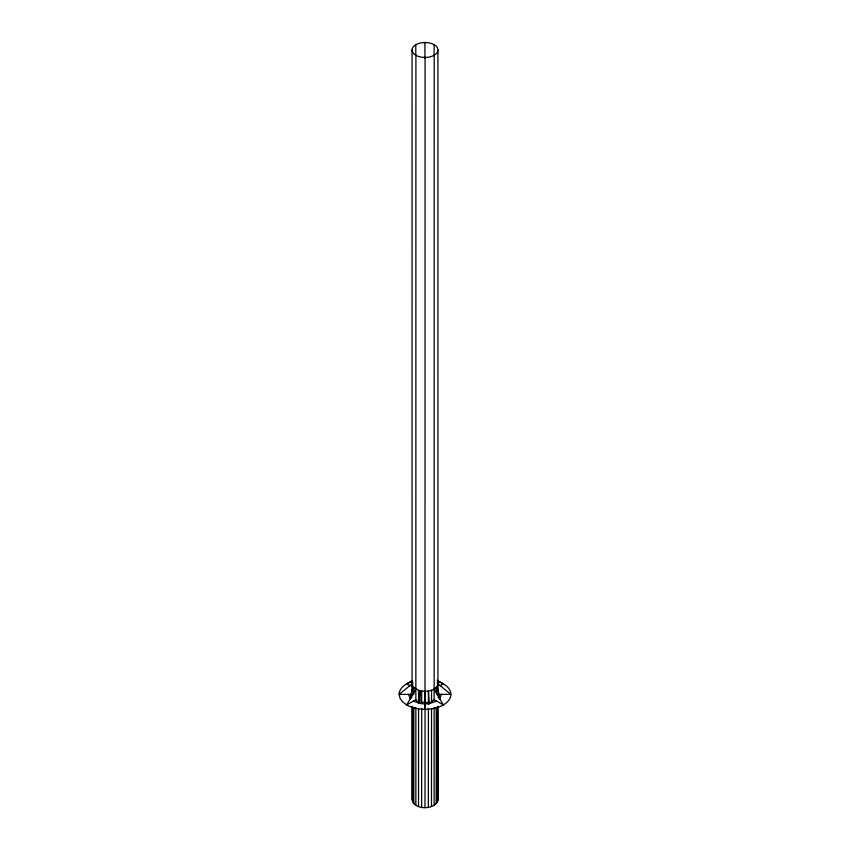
<?xml version="1.0" encoding="UTF-8"?>
<svg xmlns="http://www.w3.org/2000/svg" width="850" height="850" viewBox="0 0 850 850"><rect width="100%" height="100%" fill="white"/><g stroke="black" fill="none" stroke-linecap="round" stroke-linejoin="round"><path stroke-width="1.27" d="M412.059 691.762L412.059 50.012M412.505 801.964L412.516 706.924L412.505 798.097C411.421 810.252 435.317 810.857 437.941 800.031L437.941 706.276M412.526 691.082L412.484 681.934L412.484 684.569M413.164 694.599L413.164 686.683L409.838 698.009L412.048 697.489M413.791 803.76L413.822 707.402M413.833 694.195L413.833 687.597L412.526 685.801M418.529 806.501L418.582 708.794M418.593 703.513L418.593 690.317L413.833 687.597M421.653 807.245L421.717 708.22M421.717 702.929L421.728 691.05L418.593 690.317M428.347 807.245L428.411 708.199M428.411 704.236L428.421 691.029C432.799 690.476 439.471 687.236 437.474 681.849L437.474 684.484M431.471 806.501L431.524 708.762M431.534 702.153L431.534 690.274M436.209 803.76L436.241 707.338M436.241 692.803L436.241 687.523M437.495 801.964L437.516 706.849M437.516 690.997L437.516 685.716M436.847 694.577L436.868 686.641L440.162 698.009L437.952 697.489M425 709.325L425.074 57.439M436.709 701.144L429.282 703.619L425 701.856L418.721 703.141L415.852 699.667L415.905 55.282A12.941 7.469 0 0 1 421.579 42.766A12.941 7.469 0 0 1 437.516 51.861A12.941 7.469 0 0 1 415.905 55.282M413.291 701.144L420.718 703.619L425 703.949L429.282 703.619L434.148 699.667L434.201 55.218M428.421 701.59L429.282 703.619L428.421 691.029L425.074 691.294L425 807.5M441.554 694.386L439.333 699.168M411.485 685.886L412.717 682.231M415.905 689.138L406.704 704.947L402.592 701.856L400.01 698.254L399.128 694.386A25.872 14.939 0 0 1 412.059 681.445M409.838 698.009L412.059 694.386L399.128 694.386L412.059 683.867M412.388 680.542L406.704 683.825L409.998 685.727M415.852 699.667L406.704 704.947A25.872 14.939 0 0 0 445.527 703.481A25.872 14.939 0 0 0 437.941 681.445M440.002 685.727L443.296 683.825L437.166 680.276M421.728 691.05L425.074 691.294M434.148 699.667L443.296 704.947L434.201 689.074M437.941 683.782L450.872 694.386L437.941 694.386L440.162 698.009M410.667 699.168L408.446 694.386M437.474 681.849L438.653 685.206M437.941 800.031L437.484 706.945M437.941 49.927L437.941 691.741M434.148 707.593L434.148 805.311M434.095 44.657L434.095 55.261M424.926 42.5L424.926 58.416M415.799 44.721L415.799 55.324M415.852 707.593L415.852 805.311M412.059 706.276L412.059 800.031M420.123 690.678L418.721 703.141L420.123 701.239L420.123 690.678"/></g></svg>
